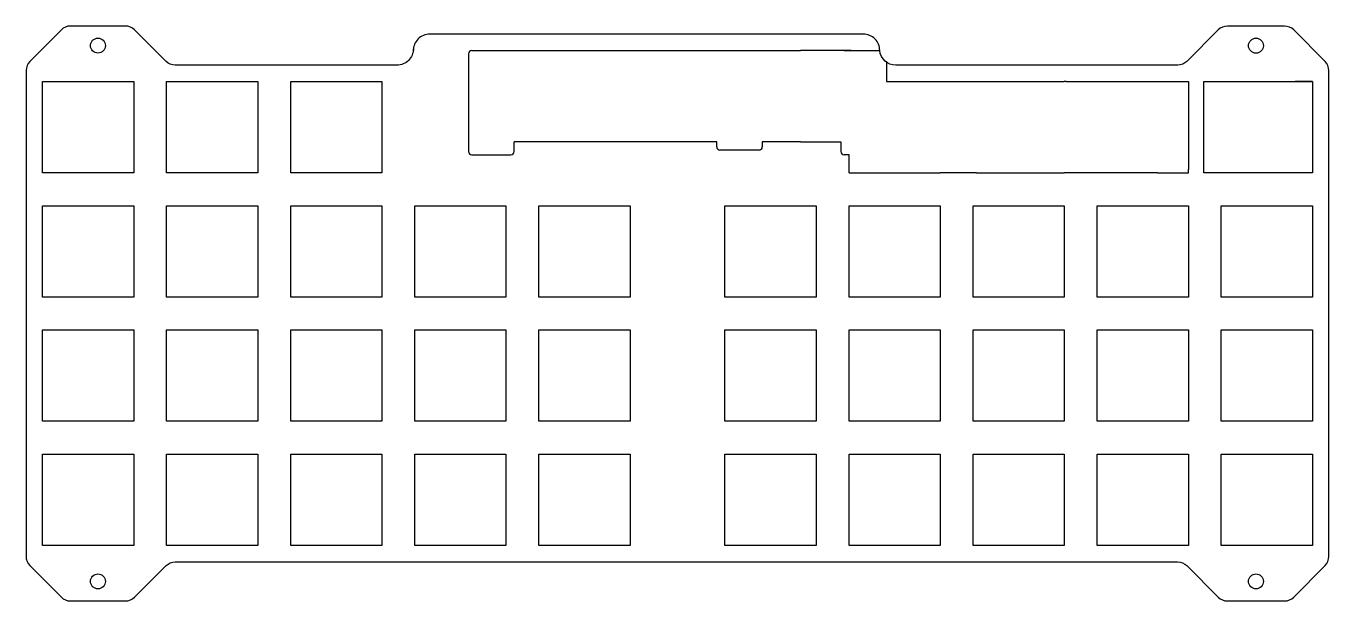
# Model space of a CAD drawing. Header units: millimetres. Extents: x -245 to -45, y 40 to 128.
import ezdxf

# ---------------------------------------------------------------- set-up
doc = ezdxf.new("R2010")
doc.units = ezdxf.units.MM
doc.layers.get('0').update_dxf_attribs({"linetype": 'CONTINUOUS'})

msp = doc.modelspace()

# ---------------------------------------------------------------- linework, layer by layer
for p, q in [((-176.54, 124.21), (-160.99, 124.21)), ((-160.99, 124.21), (-151.96, 124.21)), ((-151.96, 124.21), (-140.06, 124.21)), ((-140.06, 124.21), (-126.06, 124.21)), ((-118.3, 124.21), (-126.06, 124.21)), ((-119.39, 124.21), (-113.92, 124.21)), ((-177.04, 123.71), (-177.04, 109)), ((-112.89, 122.44), (-112.89, 119.45)), ((-112.89, 119.45), (-104.63, 119.45)), ((-106.72, 119.45), (-92.72, 119.45)), ((-92.72, 119.45), (-85.58, 119.45)), ((-85.29, 119.45), (-85.58, 119.45)), ((-85.29, 119.45), (-71.29, 119.45)), ((-72.37, 119.45), (-66.53, 119.45)), ((-66.53, 119.45), (-66.53, 105.96)), ((-47.48, 119.47), (-50.13, 119.47)), ((-159.39, 110.21), (-170.04, 110.21)), ((-170.04, 108.72), (-170.04, 110.21)), ((-151.96, 110.22), (-159.39, 110.21)), ((-138.94, 110.22), (-151.96, 110.22)), ((-140.06, 110.21), (-140.06, 110.22)), ((-138.94, 109.46), (-138.94, 110.22)), ((-131.94, 110.22), (-131.94, 109.46)), ((-126.06, 110.22), (-131.94, 110.22)), ((-126.06, 110.22), (-126.06, 110.21)), ((-126.06, 110.22), (-119.89, 110.22)), ((-119.89, 110.22), (-119.89, 108.72)), ((-177.04, 109), (-177.04, 108.72)), ((-176.54, 108.22), (-170.54, 108.22)), ((-132.44, 108.96), (-138.44, 108.96)), ((-118.62, 108.22), (-119.39, 108.22)), ((-118.62, 105.45), (-118.62, 108.22)), ((-118.62, 105.45), (-104.63, 105.45)), ((-99.08, 105.45), (-104.63, 105.45)), ((-99.08, 105.45), (-85.58, 105.45)), ((-85.29, 105.45), (-85.58, 105.45)), ((-71.29, 105.46), (-85.29, 105.45)), ((-71.29, 105.46), (-66.53, 105.46)), ((-66.53, 105.46), (-66.53, 105.96)), ((-166.25, 100.4), (-152.25, 100.4)), ((-166.25, 86.4), (-166.25, 100.4)), ((-152.25, 86.4), (-166.25, 86.4))]:
    msp.add_line(p, q)
msp.add_lwpolyline([(-113.92, 124.21, 0.417428), (-116.43, 126.74), (-183.02, 126.74, 0.414214), (-185.52, 124.24), (-185.52, 124.48, -0.414217), (-188.02, 121.97), (-222.07, 121.97, -0.198915), (-223.48, 122.56), (-228.31, 127.39, 0.198912), (-229.73, 127.98), (-238.15, 127.98, 0.198912), (-239.56, 127.39), (-244.39, 122.56, 0.198912), (-244.97, 121.15), (-244.97, 119.86), (-244.98, 48.16, 0.024603), (-244.98, 47.94), (-244.98, 46.6, 0.198912), (-244.39, 45.19), (-239.56, 40.36, 0.198912), (-238.15, 39.77), (-229.73, 39.77, 0.198912), (-228.31, 40.36), (-223.49, 45.19, -0.198912), (-222.07, 45.77), (-68.18, 45.77, -0.198912), (-66.76, 45.19), (-61.94, 40.36, 0.198912), (-60.52, 39.77), (-51.78, 39.77, 0.198912), (-50.36, 40.36), (-45.54, 45.19, 0.198912), (-44.95, 46.6), (-44.95, 47.87), (-44.95, 55.3), (-44.95, 82.5), (-44.95, 119.55, 0.024769), (-44.95, 119.78), (-44.95, 119.88), (-44.95, 121.15, 0.198912), (-45.54, 122.56), (-50.36, 127.39, 0.198912), (-51.78, 127.97), (-60.52, 127.97, 0.198912), (-61.94, 127.39), (-66.76, 122.56, -0.195753), (-68.15, 121.97), (-111.43, 121.97, -0.383728)], format="xyb", close=True)
for points in [[(-242.45, 119.45), (-228.45, 119.45), (-228.45, 105.45), (-242.45, 105.45)], [(-223.4, 119.45), (-209.4, 119.45), (-209.4, 105.45), (-223.4, 105.45)], [(-190.35, 119.45), (-190.35, 105.45), (-204.35, 105.45), (-204.35, 119.45)], [(-64.13, 105.47), (-64.13, 119.47), (-50.13, 119.47), (-47.48, 119.47), (-47.48, 119.08), (-47.48, 118.78), (-47.48, 105.96), (-47.48, 105.46), (-47.98, 105.46), (-50.13, 105.47)], [(-242.45, 100.4), (-228.45, 100.4), (-228.45, 86.4), (-242.45, 86.4)], [(-209.4, 86.4), (-223.4, 86.4), (-223.4, 100.4), (-209.4, 100.4)], [(-223.4, 86.4), (-223.4, 100.4), (-209.4, 100.4), (-209.4, 86.4)], [(-204.35, 100.4), (-190.35, 100.4), (-190.35, 86.4), (-204.35, 86.4)], [(-204.35, 86.4), (-204.35, 100.4), (-190.35, 100.4), (-190.35, 86.4)], [(-171.3, 86.4), (-185.3, 86.4), (-185.3, 100.4), (-171.3, 100.4)], [(-185.3, 86.4), (-185.3, 100.4), (-171.3, 100.4), (-171.3, 86.4)], [(-166.25, 86.4), (-166.25, 100.4), (-152.25, 100.4), (-152.25, 86.4)], [(-137.68, 100.4), (-123.68, 100.4), (-123.68, 86.4), (-137.68, 86.4)], [(-118.62, 100.4), (-104.63, 100.4), (-104.63, 86.4), (-118.62, 86.4)], [(-99.58, 100.4), (-85.58, 100.4), (-85.58, 86.4), (-99.58, 86.4)], [(-80.53, 100.4), (-66.53, 100.4), (-66.53, 86.4), (-80.53, 86.4)], [(-61.48, 100.4), (-47.48, 100.4), (-47.48, 86.4), (-61.48, 86.4)], [(-242.45, 67.35), (-242.45, 81.35), (-228.45, 81.35), (-228.45, 67.35)], [(-223.4, 67.35), (-223.4, 81.35), (-209.4, 81.35), (-209.4, 67.35)], [(-204.35, 67.35), (-204.35, 81.35), (-190.35, 81.35), (-190.35, 67.35)], [(-185.3, 67.35), (-185.3, 81.35), (-171.3, 81.35), (-171.3, 67.35)], [(-166.25, 67.35), (-166.25, 81.35), (-152.25, 81.35), (-152.25, 67.35)], [(-137.68, 81.35), (-123.68, 81.35), (-123.68, 67.35), (-137.68, 67.35)], [(-118.62, 81.35), (-104.63, 81.35), (-104.63, 67.35), (-118.62, 67.35)], [(-99.58, 81.35), (-85.58, 81.35), (-85.58, 67.35), (-99.58, 67.35)], [(-80.53, 81.35), (-66.53, 81.35), (-66.53, 67.35), (-80.53, 67.35)], [(-61.48, 81.35), (-47.48, 81.35), (-47.48, 67.35), (-61.48, 67.35)], [(-242.45, 48.3), (-242.45, 62.3), (-228.45, 62.3), (-228.45, 48.3)], [(-223.4, 48.3), (-223.4, 62.3), (-209.4, 62.3), (-209.4, 48.3)], [(-204.35, 48.3), (-204.35, 62.3), (-190.35, 62.3), (-190.35, 48.3)], [(-185.3, 48.3), (-185.3, 62.3), (-171.3, 62.3), (-171.3, 48.3)], [(-166.25, 48.3), (-166.25, 62.3), (-152.25, 62.3), (-152.25, 48.3)], [(-137.68, 62.3), (-123.68, 62.3), (-123.68, 48.3), (-137.68, 48.3)], [(-137.68, 62.3), (-123.68, 62.3), (-123.68, 48.3), (-137.68, 48.3)], [(-104.63, 48.3), (-118.62, 48.3), (-118.62, 62.3), (-104.63, 62.3)], [(-118.62, 62.3), (-104.63, 62.3), (-104.63, 48.3), (-118.62, 48.3)], [(-99.58, 62.3), (-85.58, 62.3), (-85.58, 48.3), (-99.58, 48.3)], [(-99.58, 62.3), (-85.58, 62.3), (-85.58, 48.3), (-99.58, 48.3)], [(-66.53, 48.3), (-80.53, 48.3), (-80.53, 62.3), (-66.53, 62.3)], [(-80.53, 62.3), (-66.53, 62.3), (-66.53, 48.3), (-80.53, 48.3)], [(-47.48, 48.3), (-61.48, 48.3), (-61.48, 62.3), (-47.48, 62.3)]]:
    msp.add_lwpolyline(points, close=True)
for centre in [(-233.94, 124.98), (-56.15, 124.97), (-233.94, 42.77), (-56.15, 42.77)]:
    msp.add_circle(centre, 1.15)
for centre, start, end in [((-176.54, 123.71), 90, 180), ((-176.54, 108.72), 180, 270), ((-176.54, 108.72), 180, 270), ((-170.54, 108.72), 270, 360), ((-170.54, 108.72), -90, 0), ((-138.44, 109.46), 180, 270), ((-132.44, 109.46), -90, 0), ((-119.39, 108.72), 180, 270)]:
    msp.add_arc(centre, 0.5, start, end)

doc.saveas('drawing.dxf')
